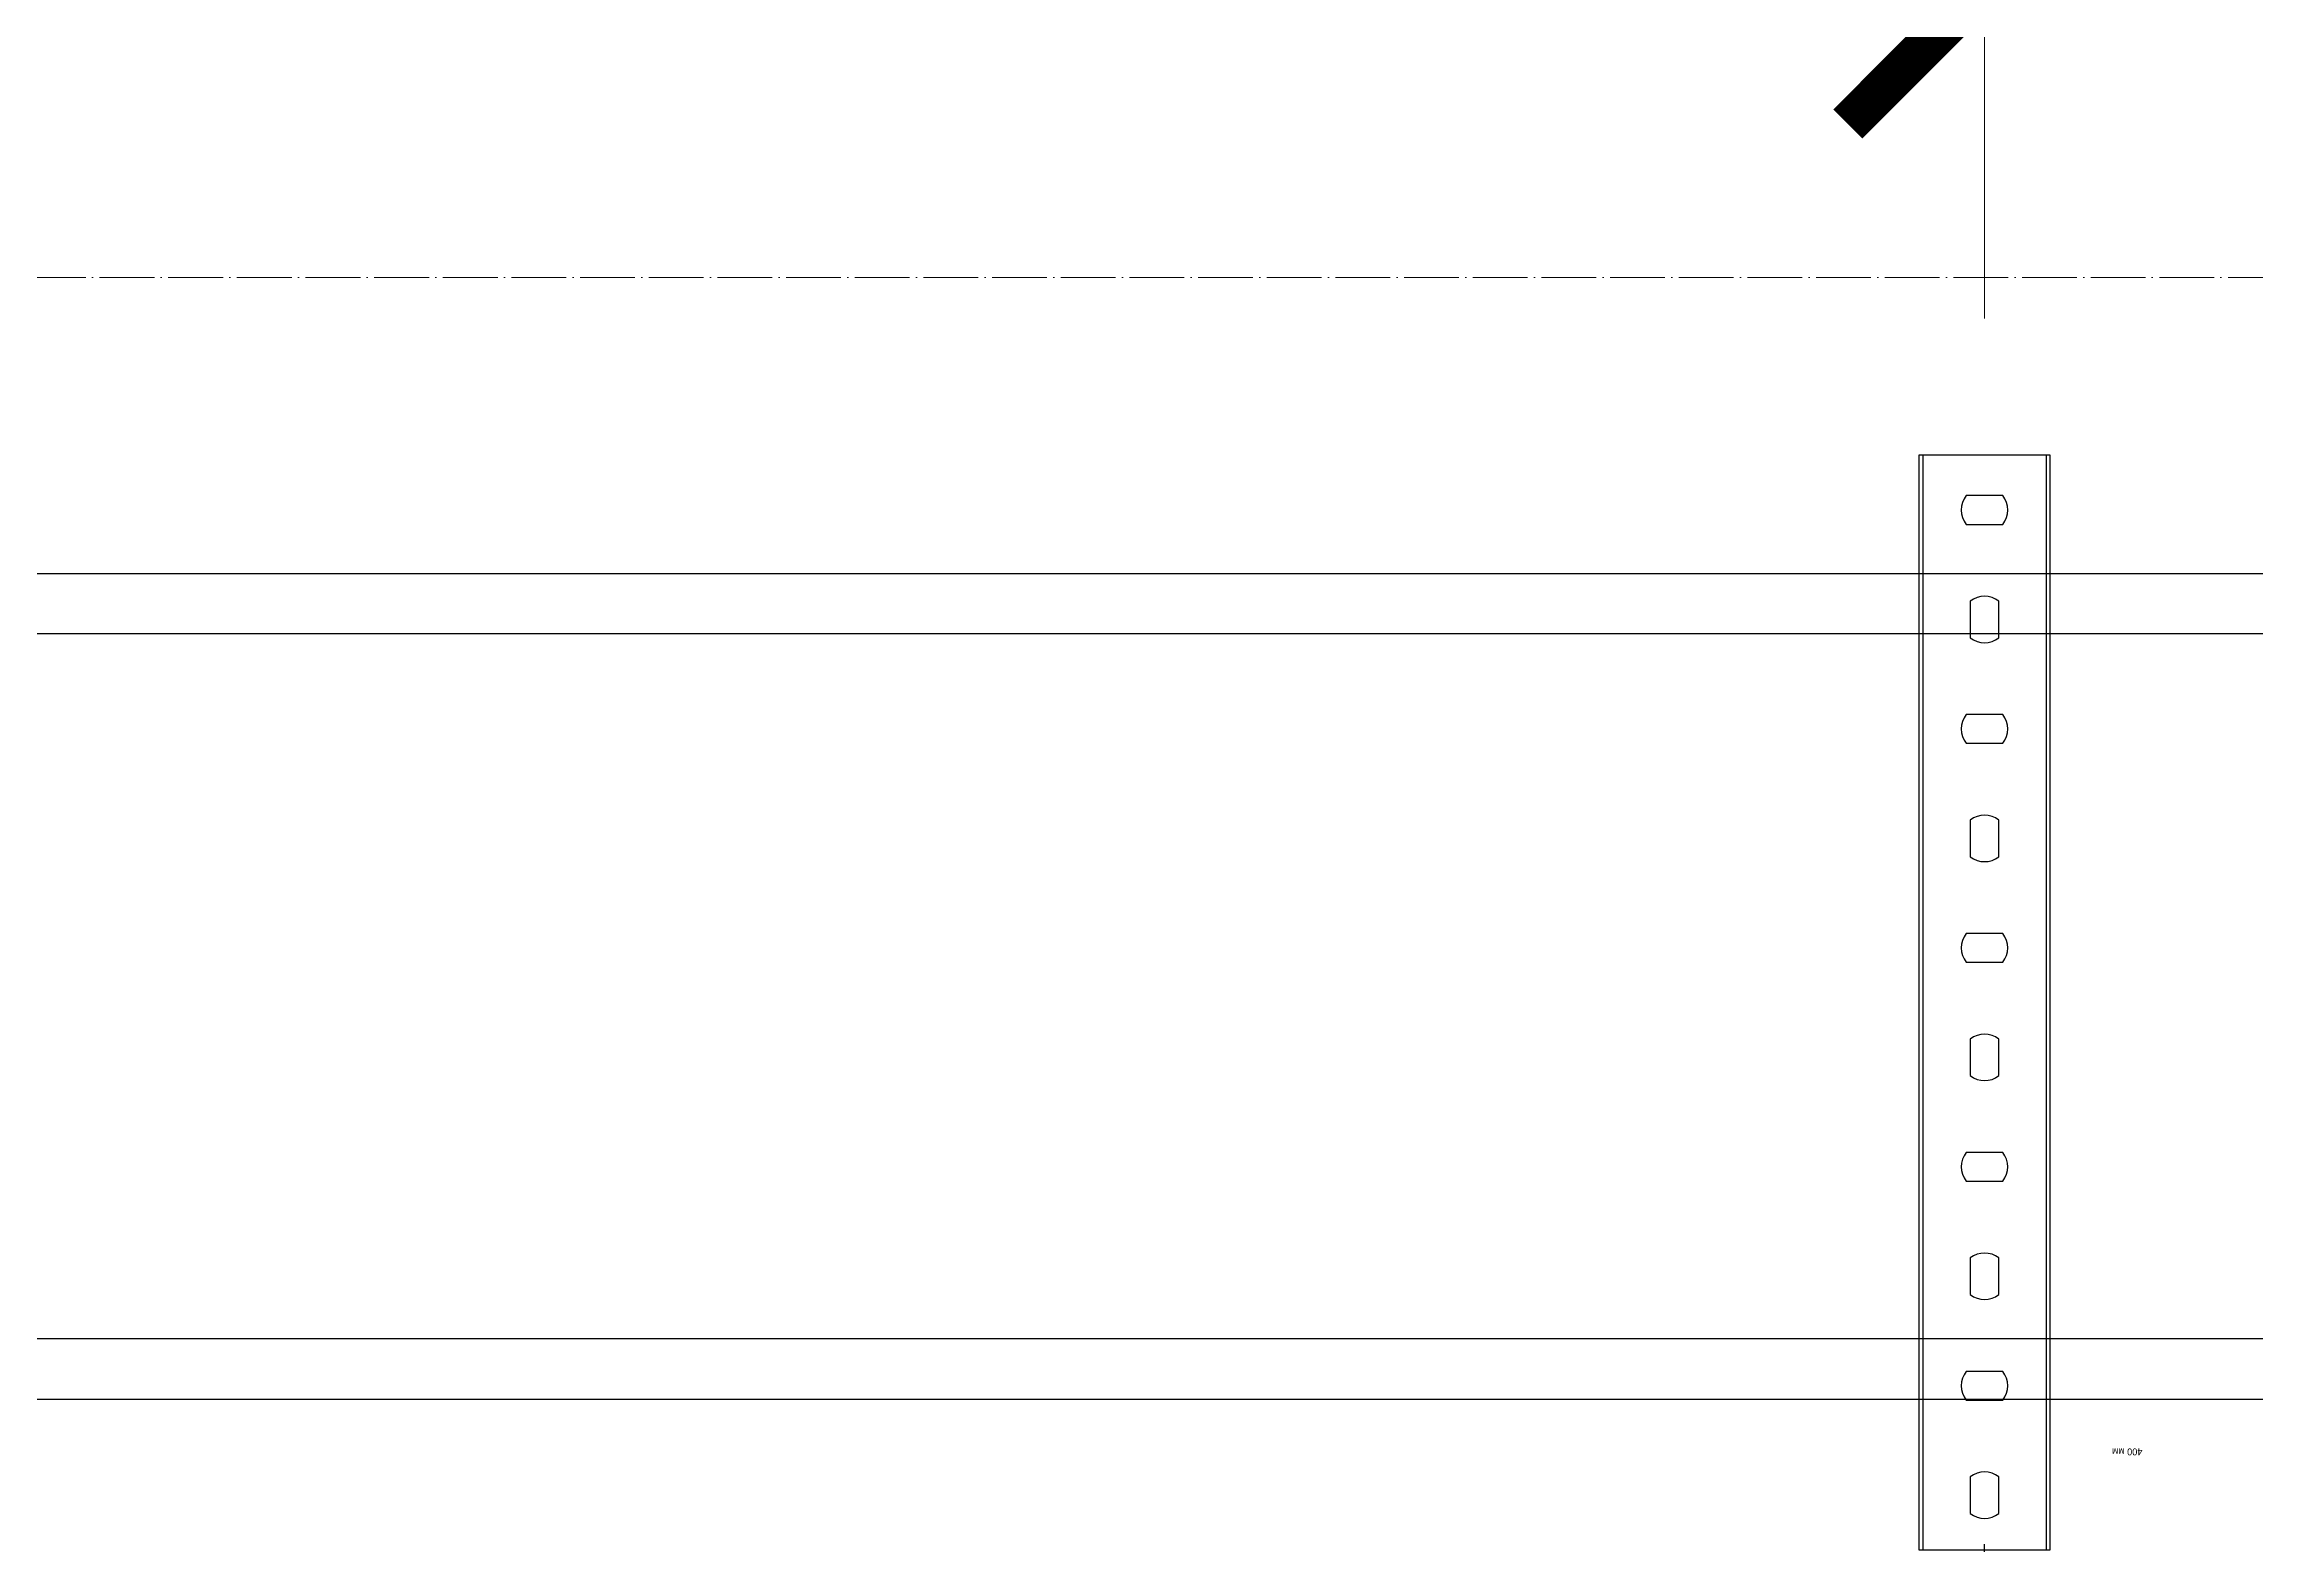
# Model space of a CAD drawing. Header units: millimetres. Extents: x -42533 to 645315, y 3457 to 82611.
# Drawn here: x 28185 to 28993, y 52255 to 52806 of the extents above; entities that cross this region are included whole.
import ezdxf
from ezdxf.enums import TextEntityAlignment as Align

# ---------------------------------------------------------------- set-up
doc = ezdxf.new("R2018")
doc.units = ezdxf.units.MM
doc.linetypes.add('ADSK_Линия сетки', pattern=[25, 20, -2.5, 0, -2.5])
for name, color, linetype in [('00_00_потолок_Панели из стали', 7, 'Continuous'), ('ЭОМ_Лотки авар.', 1, 'Continuous'), ('ЭОМ_Лотки рабочие', 5, 'Continuous')]:
    doc.layers.add(name, color=color, linetype=linetype)
doc.layers.add('Оси', color=253, linetype='Continuous', lineweight=9)
doc.layers.add('ШТРИХОВКА', color=252, linetype='Continuous', lineweight=15)
doc.styles.get("Standard").update_dxf_attribs({"font": 'arial.ttf'})
doc.styles.add('М2', font='isocpeur.ttf', dxfattribs={"width": 0.8})
doc.dimstyles.new('М2-100', dxfattribs={"dimtxt": 250, "dimasz": 100, "dimexe": 50, "dimexo": 50, "dimgap": 50, "dimtad": 1, "dimdec": 0, "dimzin": 1, "dimtxsty": 'М2', "dimblk": 'ARCHTICK', "dimcen": 2.5, "dimdle": 50, "dimclre": 256, "dimclrt": 256, "dimadec": 0, "dimazin": 0, "dimtfac": 1, "dimtdec": 0, "dimtix": 1, "dimtmove": 1, "dimatfit": 3, "dimldrblk": 'NONE', "dimfxl": 1, "dimtolj": 1, "dimlwd": 9, "dimlwe": 9, "dimarcsym": 1})

# ---------------------------------------------------------------- blocks, each defined once
blk = doc.blocks.new('1 этаж')
at = {"layer": 'Оси', "color": 8, "linetype": 'ADSK_Линия сетки'}
blk.add_line((-9557.528, 20433.902), (56672.201, 20433.902), dxfattribs=at)
blk = doc.blocks.new('*U338')
at = {"color": 0, "linetype": 'Continuous', "lineweight": 25}
for p, q in [((-128.8, -1200.3), (-128.8, 0)), ((128.8, -1200.3), (128.8, 0))]:
    blk.add_line(p, q, dxfattribs=at)
blk.add_lwpolyline([(150.8, -1200.3), (150.8, 0), (-150.8, 0), (-150.8, -1200.3)], close=True, dxfattribs=at)
at = {"color": 0, "linetype": 'ByBlock', "lineweight": -2}
for centre in [(0, -15), (0, -1186.99)]:
    blk.add_circle(centre, 3.5, dxfattribs=at)
at = {"color": 0, "linetype": 'Continuous', "lineweight": 25}
for centre, radius in [((0, -15), 3.5), ((-139.8, -35), 3.65), ((139.8, -35), 3.65)]:
    blk.add_circle(centre, radius, dxfattribs=at)
at = {"color": 0, "flags": 9}
for tag, p in [('НАИМЕНОВАНИЕ', (-59.12, -7.02)), ('АРТИКУЛ', (-59.7, -11.85)), ('ПРИМЕЧАНИЕ', (-58.82, -17.26))]:
    blk.add_attdef(tag, text='', height=2.5, dxfattribs=at).set_placement(p, align=Align.TOP_LEFT)
at = {"color": 0, "lineweight": 30, "flags": 104}
for tag, p in [('ВЫСОТА', (-59.61, -20.92)), ('ТОЛЩИНА', (-58.99, -31.04)), ('ШИРИНА', (-58.94, -25.15)), ('ДЛИНА', (-59.54, -36.09))]:
    blk.add_attdef(tag, text='', height=2.5, dxfattribs=at).set_placement(p, align=Align.TOP_LEFT)
blk = doc.blocks.new('*U175')
at = {"color": 0, "linetype": 'ByBlock', "lineweight": -2}
for points in [[(24, -400), (24, 0), (-24, 0), (-24, -400)], [(-22.5, -400), (-22.5, 0)], [(22.5, -400), (22.5, 0)], [(-24, -400), (24, -400)]]:
    blk.add_lwpolyline(points, dxfattribs=at)
at = {"color": 254, "transparency": 33554483}
blk.add_lwpolyline([(0, 0.66), (0, -2.16)], dxfattribs=at)
at = {"color": 0, "linetype": 'ByBlock', "lineweight": -2}
for points in [[(-5.25, -13.32), (-5.25, -26.68, 0.345739), (5.25, -26.68), (5.25, -13.32, 0.345739)], [(-6.68, -54.75, 0.345739), (-6.68, -65.25), (6.68, -65.25, 0.345739), (6.68, -54.75)], [(-5.25, -93.32), (-5.25, -106.68, 0.345739), (5.25, -106.68), (5.25, -93.32, 0.345739)], [(-6.68, -134.75, 0.345739), (-6.68, -145.25), (6.68, -145.25, 0.345739), (6.68, -134.75)], [(-5.25, -173.32), (-5.25, -186.68, 0.345739), (5.25, -186.68), (5.25, -173.32, 0.345739)], [(-6.68, -214.75, 0.345739), (-6.68, -225.25), (6.68, -225.25, 0.345739), (6.68, -214.75)], [(-5.25, -253.32), (-5.25, -266.68, 0.345739), (5.25, -266.68), (5.25, -253.32, 0.345739)], [(-6.68, -294.75, 0.345739), (-6.68, -305.25), (6.68, -305.25, 0.345739), (6.68, -294.75)], [(-5.25, -333.32), (-5.25, -346.68, 0.345739), (5.25, -346.68), (5.25, -333.32, 0.345739)], [(-6.68, -374.75, 0.345739), (-6.68, -385.25), (6.68, -385.25, 0.345739), (6.68, -374.75)]]:
    blk.add_lwpolyline(points, format="xyb", close=True, dxfattribs=at)
at = {"flags": 9}
for tag, p in [('АРТИКУЛ', (-58.87, -24.46)), ('НАИМЕНОВАНИЕ', (-58.16, -19.4)), ('ПРИМЕЧАНИЕ', (-58.33, -30.8))]:
    blk.add_attdef(tag, p, '', height=2.5, dxfattribs=at)
at = {"lineweight": 30, "flags": 104}
blk.add_attdef('ДЛИНА', text='', height=2.5, dxfattribs=at).set_placement((-57.72, -34.59), align=Align.TOP_LEFT)
blk = doc.blocks.new('_ArchTick')
at = {"color": 0, "linetype": 'ByBlock', "lineweight": 70, "const_width": 0.15}
blk.add_lwpolyline([(-0.5, -0.5), (0.5, 0.5)], dxfattribs=at)
blk = doc.blocks.new('*D774')
at = {"layer": '00_00_потолок_Панели из стали', "lineweight": 9, "transparency": 16777216}
for p, q in [((28094.67, 52705.53), (28094.67, 52876.6)), ((28894.19, 52705.53), (28894.19, 52876.6))]:
    blk.add_line(p, q, dxfattribs=at)
at = {"layer": '00_00_потолок_Панели из стали', "color": 0, "lineweight": 9, "transparency": 16777216}
blk.add_line((28044.67, 52826.6), (28944.19, 52826.6), dxfattribs=at)
at = {"layer": 'Defpoints', "color": 0, "transparency": 16777216}
for p in [(28894.19, 52826.6), (28094.67, 52655.53), (28894.19, 52655.53)]:
    blk.add_point(p, dxfattribs=at)
at = {"layer": '00_00_потолок_Панели из стали', "color": 0, "lineweight": 9, "transparency": 16777216, "xscale": 100, "yscale": 100, "zscale": 100, "rotation": 180}
blk.add_blockref('_ArchTick', (28094.67, 52826.6), dxfattribs=at)
at = {"layer": '00_00_потолок_Панели из стали', "color": 0, "lineweight": 9, "transparency": 16777216, "xscale": 100, "yscale": 100, "zscale": 100}
blk.add_blockref('_ArchTick', (28894.19, 52826.6), dxfattribs=at)
at = {"layer": '00_00_потолок_Панели из стали', "transparency": 16777216, "insert": (28494.43, 53001.6), "char_height": 250, "attachment_point": 5, "style": 'М2'}
blk.add_mtext('\\A1;800', dxfattribs=at)
blk = doc.blocks.new('_None')

msp = doc.modelspace()

# ---------------------------------------------------------------- block references
at = {"layer": 'ШТРИХОВКА'}
msp.add_blockref('1 этаж', (26191.57, 32286.65), dxfattribs=at)
at = {"layer": 'ЭОМ_Лотки авар.', "color": 1}
ref = msp.add_blockref('*U338', (27964.48, 52461.43), dxfattribs=dict(at, rotation=89.99999999999999))
lines = msp.add_mtext('3000 мм', dxfattribs={"layer": '0', "color": 0, "insert": (28000.57, 52401.88), "char_height": 2.5, "attachment_point": 1, "rotation": 90})
ref.add_attrib('ДЛИНА', '', (28000.57, 52401.88), dxfattribs={"flags": 2}).embed_mtext(lines)
lines = msp.add_mtext('1,0 мм', dxfattribs={"layer": '0', "color": 0, "insert": (27995.52, 52402.44), "char_height": 2.5, "attachment_point": 1, "rotation": 90})
ref.add_attrib('ТОЛЩИНА', '', (27995.52, 52402.44), dxfattribs={"flags": 2}).embed_mtext(lines)
lines = msp.add_mtext('h=80 мм', dxfattribs={"layer": '0', "color": 0, "insert": (27985.4, 52401.82), "char_height": 2.5, "attachment_point": 1, "rotation": 90})
ref.add_attrib('ВЫСОТА', '', (27985.4, 52401.82), dxfattribs={"flags": 2}).embed_mtext(lines)
lines = msp.add_mtext('300 мм', dxfattribs={"layer": '0', "color": 0, "insert": (27989.63, 52402.48), "char_height": 2.5, "attachment_point": 1, "rotation": 90})
ref.add_attrib('ШИРИНА', '', (27989.63, 52402.48), dxfattribs={"flags": 2}).embed_mtext(lines)
at = {"layer": 'ЭОМ_Лотки рабочие'}
ref = msp.add_blockref('*U175', (28894.19, 52255.53), dxfattribs=dict(at, rotation=180))
lines = msp.add_mtext('400 мм', dxfattribs={"layer": '0', "insert": (28951.91, 52290.12), "char_height": 2.5, "attachment_point": 1, "rotation": 180})
ref.add_attrib('ДЛИНА', '', (28951.91, 52290.12)).embed_mtext(lines)

# ---------------------------------------------------------------- dimensions: what is measured, and where the dimension line sits
at = {"layer": '00_00_потолок_Панели из стали'}
dim = msp.add_linear_dim(base=(28894.19, 52826.6), p1=(28094.67, 52655.53), p2=(28894.19, 52655.53), dimstyle='М2-100', dxfattribs=at)
dim.commit()
dim.dimension.update_dxf_attribs({"geometry": '*D774', "text_midpoint": (28494.43, 53001.6)})

doc.saveas('drawing.dxf')
